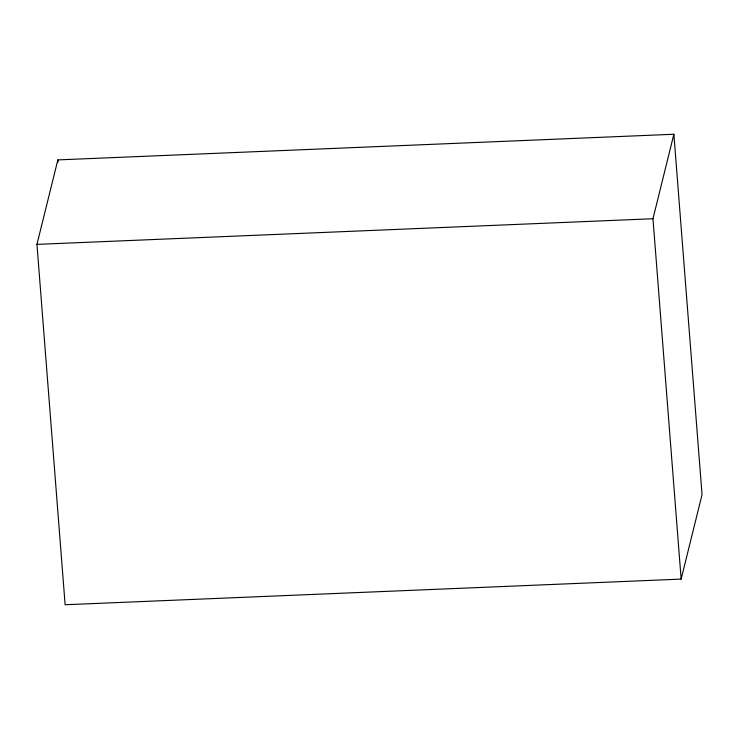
<?xml version="1.0" encoding="UTF-8"?>
<svg xmlns="http://www.w3.org/2000/svg" width="739" height="739" viewBox="0 0 739 739"><rect width="100%" height="100%" fill="white"/><g stroke="black" fill="none" stroke-linecap="round" stroke-linejoin="round"><path stroke-width="1.11" d="M36.95 244.378L57.854 159.901L673.876 134.258L702.05 494.622L681.146 579.099L65.124 604.742L36.95 244.378L652.971 218.735L673.876 134.258M652.971 218.735L681.146 579.099M57.854 159.901L58.039 162.201"/></g></svg>
